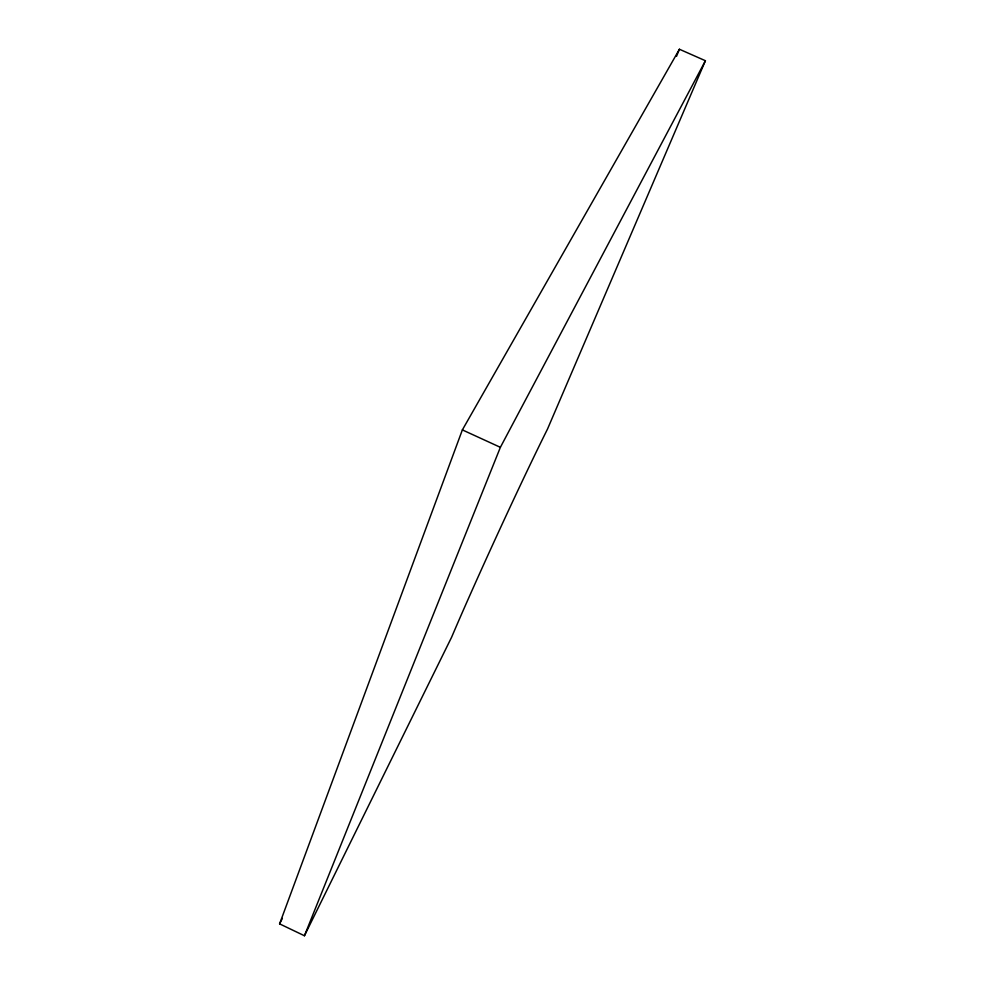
<?xml version="1.0" encoding="UTF-8"?>
<svg xmlns="http://www.w3.org/2000/svg" width="985" height="985" viewBox="0 0 985 985"><rect width="100%" height="100%" fill="white"/><g stroke="black" fill="none" stroke-linecap="round" stroke-linejoin="round"><path stroke-width="1.48" d="M279.592 923.868L462.371 429.903L679.428 49.25L705.408 60.725L547.512 429.054A150.964 4.026 -65.3 0 0 451.623 637.196L304.439 935.75L279.592 923.868L282.387 918.402M304.439 935.75L500.38 447.325L705.408 60.725M676.51 56.342L679.428 49.25M462.371 429.903L500.38 447.325"/></g></svg>
